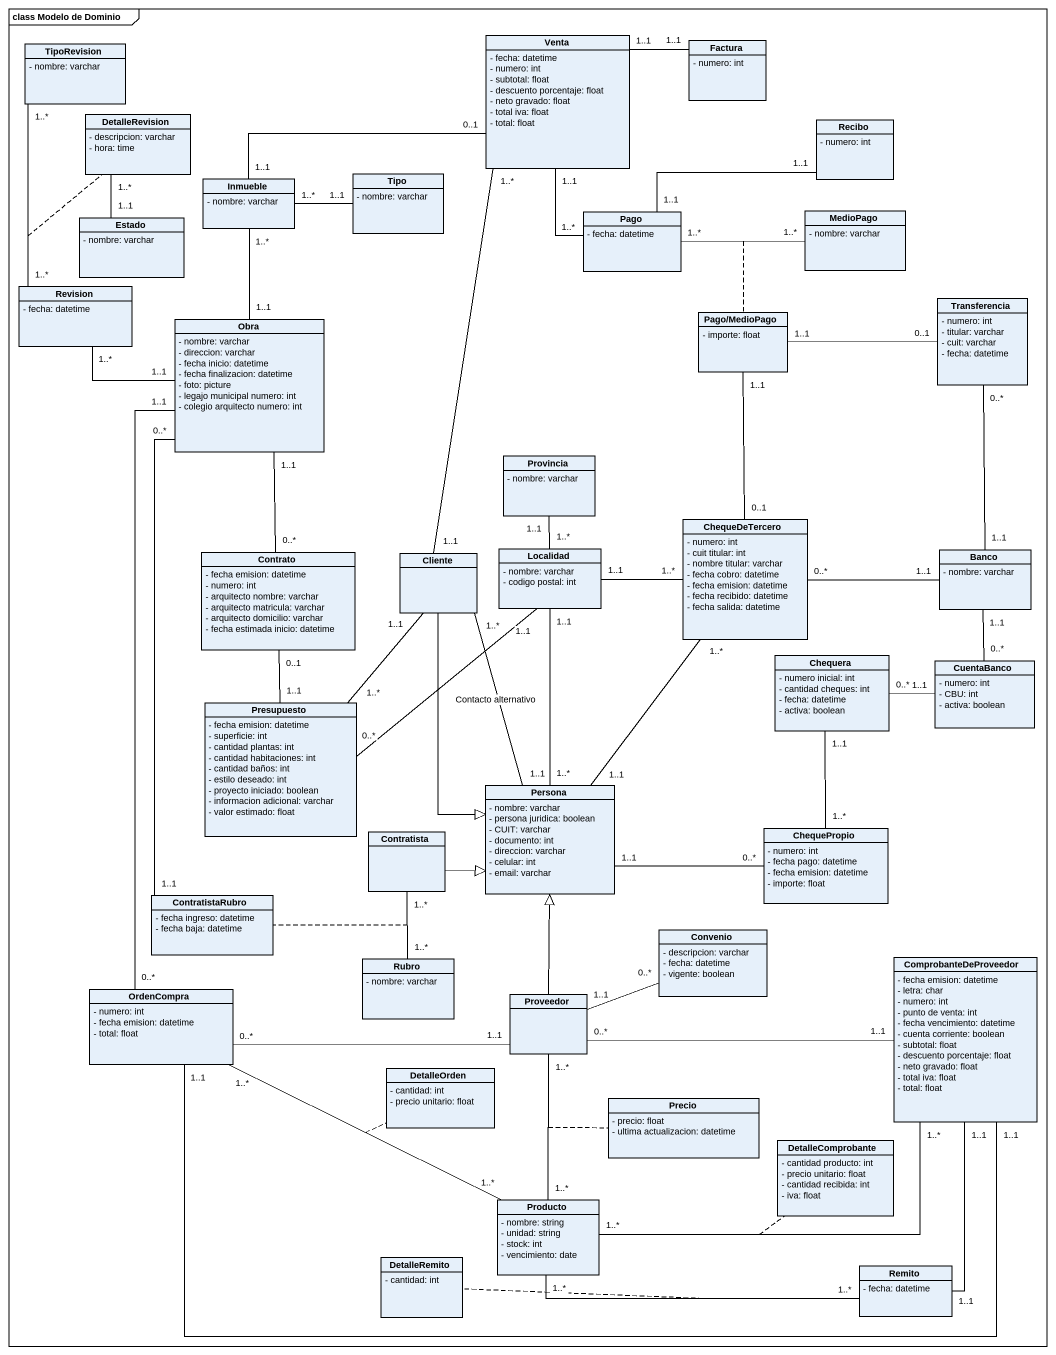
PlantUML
@startuml
mainframe class Modelo de Dominio
hide circle
hide empty members
skinparam classAttributeIconSize 0
class Venta {
  - fecha: datetime
  - numero: int
  - subtotal: float
  - descuento porcentaje: float
  - neto gravado: float
  - total iva: float
  - total: float
}
class TipoRevision {
  - nombre: varchar
}
class Factura {
  - numero: int
}
class DetalleRevision {
  - descripcion: varchar
  - hora: time
}
class Recibo {
  - numero: int
}
class Inmueble {
  - nombre: varchar
}
class Tipo {
  - nombre: varchar
}
class Estado {
  - nombre: varchar
}
class Pago {
  - fecha: datetime
}
class MedioPago {
  - nombre: varchar
}
class Revision {
  - fecha: datetime
}
class Transferencia {
  - numero: int
  - titular: varchar
  - cuit: varchar
  - fecha: datetime
}
class Obra {
  - nombre: varchar
  - direccion: varchar
  - fecha inicio: datetime
  - fecha finalizacion: datetime
  - foto: picture
  - legajo municipal numero: int
  - colegio arquitecto numero: int
}
class "Pago/MedioPago" as Pago_MedioPago {
  - importe: float
}
class Provincia {
  - nombre: varchar
}
class ChequeDeTercero {
  - numero: int
  - cuit titular: int
  - nombre titular: varchar
  - fecha cobro: datetime
  - fecha emision: datetime
  - fecha recibido: datetime
  - fecha salida: datetime
}
class Contrato {
  - fecha emision: datetime
  - numero: int
  - arquitecto nombre: varchar
  - arquitecto matricula: varchar
  - arquitecto domicilio: varchar
  - fecha estimada inicio: datetime
}
class Cliente
class Localidad {
  - nombre: varchar
  - codigo postal: int
}
class Banco {
  - nombre: varchar
}
class Chequera {
  - numero inicial: int
  - cantidad cheques: int
  - fecha: datetime
  - activa: boolean
}
class CuentaBanco {
  - numero: int
  - CBU: int
  - activa: boolean
}
class Presupuesto {
  - fecha emision: datetime
  - superficie: int
  - cantidad plantas: int
  - cantidad habitaciones: int
  - cantidad baños: int
  - estilo deseado: int
  - proyecto iniciado: boolean
  - informacion adicional: varchar
  - valor estimado: float
}
class Persona {
  - nombre: varchar
  - persona juridica: boolean
  - CUIT: varchar
  - documento: int
  - direccion: varchar
  - celular: int
  - email: varchar
}
class Contratista
class ChequePropio {
  - numero: int
  - fecha pago: datetime
  - fecha emision: datetime
  - importe: float
}
class ContratistaRubro {
  - fecha ingreso: datetime
  - fecha baja: datetime
}
class Rubro {
  - nombre: varchar
}
class Convenio {
  - descripcion: varchar
  - fecha: datetime
  - vigente: boolean
}
class ComprobanteDeProveedor {
  - fecha emision: datetime
  - letra: char
  - numero: int
  - punto de venta: int
  - fecha vencimiento: datetime
  - cuenta corriente: boolean
  - subtotal: float
  - descuento porcentaje: float
  - neto gravado: float
  - total iva: float
  - total: float
}
class OrdenCompra {
  - numero: int
  - fecha emision: datetime
  - total: float
}
class Proveedor
class DetalleOrden {
  - cantidad: int
  - precio unitario: float
}
class Precio {
  - precio: float
  - ultima actualizacion: datetime
}
class DetalleComprobante {
  - cantidad producto: int
  - precio unitario: float
  - cantidad recibida: int
  - iva: float
}
class Producto {
  - nombre: string
  - unidad: string
  - stock: int
  - vencimiento: date
}
class DetalleRemito {
  - cantidad: int
}
class Remito {
  - fecha: datetime
}
Venta "1..1" -right- "1..1" Factura
Inmueble "1..1" -right- "0..1" Venta
Inmueble "1..*" -- "1..1" Obra
Tipo "1..1" -left- "1..*" Inmueble
Estado "1..1" -up- "1..*" DetalleRevision
Pago "1..*" -up- "1..1" Venta
Pago "1..1" -right- "1..1" Recibo
Pago "1..*" -right- "1..*" MedioPago
(Pago, MedioPago) .. Pago_MedioPago
Revision "1..*" -up- "1..*" TipoRevision
(Revision, TipoRevision) .. DetalleRevision
Revision "1..*" -right- "1..1" Obra
Transferencia "0..1" -left- "1..1" Pago_MedioPago
Transferencia "0..*" -- "1..1" Banco
ChequeDeTercero "0..1" -up- "1..1" Pago_MedioPago
ChequeDeTercero "0..*" -right- "1..1" Banco
Contrato "0..*" -up- "1..1" Obra
Contrato "0..1" -- "1..1" Presupuesto
Cliente "1..1" -up- "1..*" Venta
Cliente --|> Persona
Cliente "1..*" -- "1..1" Persona : Contacto alternativo
Localidad "1..*" -up- "1..1" Provincia
Localidad "1..1" -right- "1..*" ChequeDeTercero
Localidad "1..1" -- "1..*" Persona
Banco "1..1" -- "0..*" CuentaBanco
CuentaBanco "1..1" -left- "0..*" Chequera
Presupuesto "1..*" -up- "1..1" Cliente
Presupuesto "0..*" -up- "1..1" Localidad
Persona "1..1" -up- "1..*" ChequeDeTercero
Contratista -right-|> Persona
ChequePropio "1..*" -up- "1..1" Chequera
ChequePropio "0..*" -left- "1..1" Persona
ContratistaRubro "1..1" -up- "0..*" Obra
Rubro "1..*" -up- "1..*" Contratista
(Rubro, Contratista) .. ContratistaRubro
Convenio "0..*" -left- "1..1" Proveedor
OrdenCompra "0..*" -up- "1..1" Obra
OrdenCompra "1..1" -right- "1..1" ComprobanteDeProveedor
OrdenCompra "0..*" -right- "1..1" Proveedor
OrdenCompra "1..*" -right- "1..*" Producto
(OrdenCompra, Producto) .. DetalleOrden
Proveedor -up-|> Persona
Proveedor "0..*" -right- "1..1" ComprobanteDeProveedor
Producto "1..*" -right- "1..*" ComprobanteDeProveedor
(Producto, ComprobanteDeProveedor) .. DetalleComprobante
Producto "1..*" -up- "1..*" Proveedor
(Producto, Proveedor) .. Precio
Remito "1..1" -up- "1..1" ComprobanteDeProveedor
Remito "1..*" -left- "1..*" Producto
(Remito, Producto) .. DetalleRemito
@enduml
